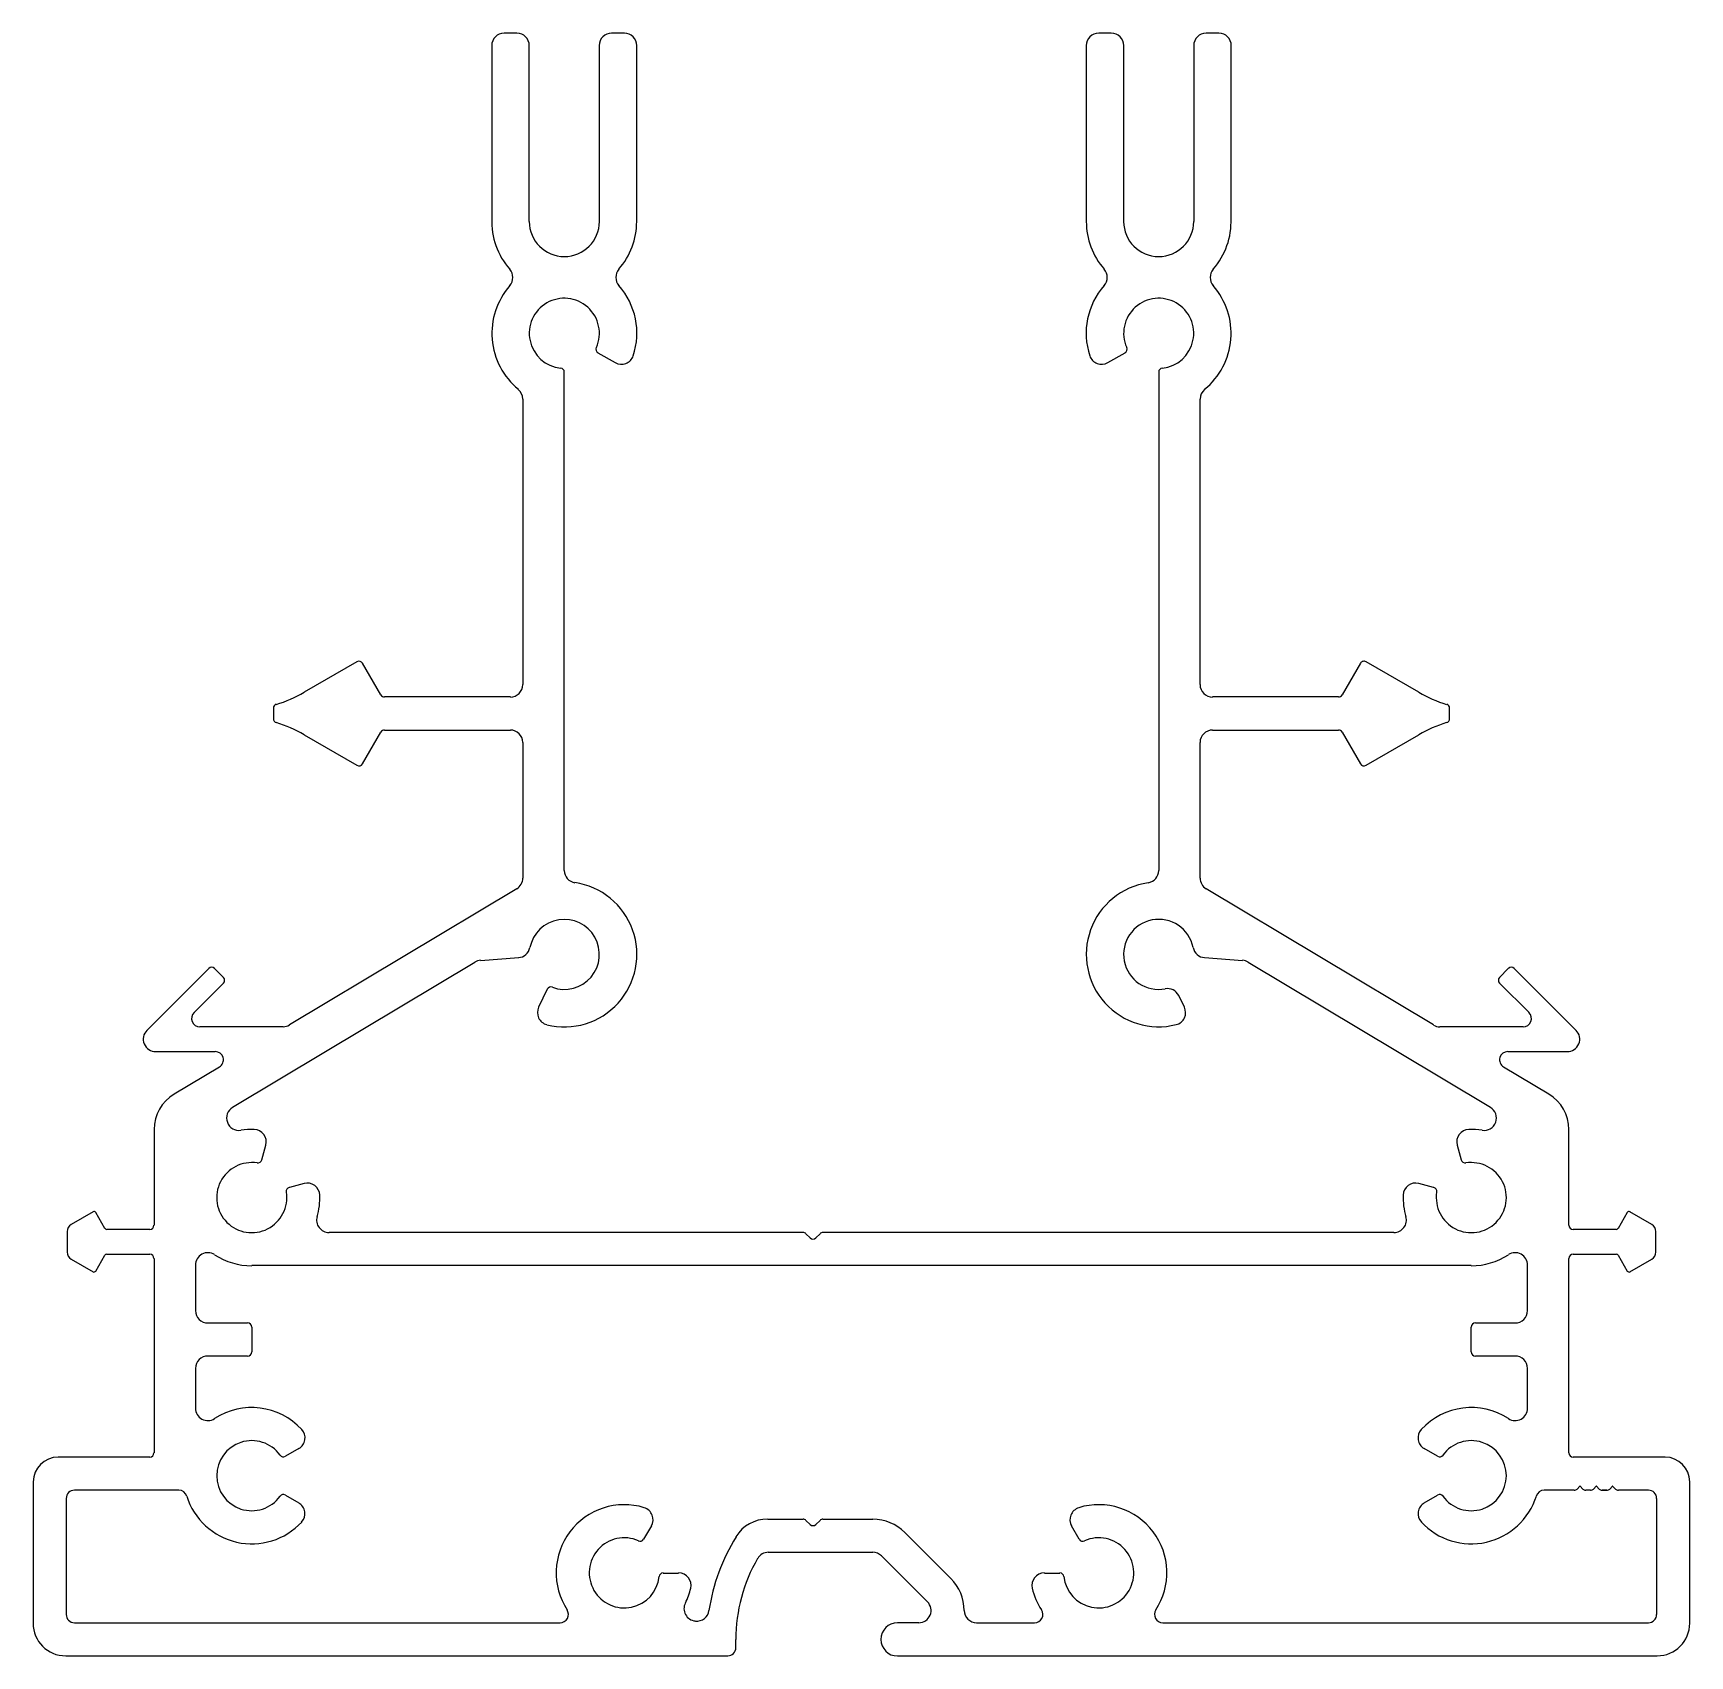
# Model space of a CAD drawing. Header units: inches. Extents: x -48 to 53, y 5 to 104.
import ezdxf

# ---------------------------------------------------------------- set-up
doc = ezdxf.new("R2010")
doc.units = ezdxf.units.IN
doc.header["$MEASUREMENT"] = 0
doc.layers.add('1', color=7, linetype='Continuous')

msp = doc.modelspace()

# ---------------------------------------------------------------- linework, layer by layer
at = {"color": 6}
for p, q in [((-18.81, 104.26), (-19.59, 104.26)), ((-12.22, 104.26), (-13, 104.26)), ((17.64, 104.26), (16.87, 104.26)), ((24.24, 104.26), (23.46, 104.26)), ((-20.35, 103.49), (-20.35, 92.87)), ((-18.05, 92.7), (-18.05, 103.49)), ((-13.76, 103.49), (-13.76, 92.7)), ((-11.46, 92.7), (-11.46, 103.49)), ((16.11, 103.49), (16.11, 92.7)), ((18.41, 92.7), (18.41, 103.49)), ((22.7, 103.49), (22.7, 92.7)), ((25, 92.87), (25, 103.49)), ((-20.35, 92.87), (-20.35, 92.87)), ((24.99, 92.87), (25, 92.87)), ((-13.84, 84.65), (-12.78, 84.04)), ((17.43, 84.04), (18.49, 84.65)), ((-15.9, 52.89), (-15.9, 83.46)), ((20.55, 83.46), (20.55, 52.89)), ((-18.44, 81.81), (-18.44, 64.29)), ((23.09, 64.29), (23.09, 81.81)), ((-28.62, 65.69), (-31.85, 63.83)), ((-27.15, 63.66), (-28.27, 65.6)), ((32.92, 65.6), (31.8, 63.66)), ((36.5, 63.83), (33.27, 65.69)), ((-19.21, 63.53), (-26.93, 63.53)), ((31.58, 63.53), (23.85, 63.53)), ((-33.74, 62.84), (-33.74, 62.2)), ((38.39, 62.2), (38.39, 62.84)), ((-31.85, 61.21), (-28.62, 59.34)), ((-28.27, 59.43), (-27.15, 61.37)), ((-26.93, 61.5), (-19.21, 61.5)), ((23.85, 61.5), (31.58, 61.5)), ((31.8, 61.37), (32.92, 59.43)), ((33.27, 59.34), (36.5, 61.21)), ((-18.44, 60.74), (-18.44, 52.42)), ((23.09, 52.42), (23.09, 60.74)), ((-18.81, 51.77), (-32.76, 43.41)), ((37.41, 43.41), (23.46, 51.77)), ((-37.7, 46.87), (-41.5, 43.08)), ((-36.8, 46.33), (-37.35, 46.87)), ((-30.54, 41.78), (-21.38, 47.27)), ((-21.05, 47.37), (-18.7, 47.54)), ((23.35, 47.54), (25.69, 47.37)), ((26.03, 47.27), (35.19, 41.78)), ((41.99, 46.87), (41.45, 46.33)), ((46.15, 43.08), (42.35, 46.87)), ((-38.61, 44.17), (-36.8, 45.98)), ((41.45, 45.98), (43.26, 44.17)), ((-16.95, 45.6), (-17.48, 44.5)), ((22.13, 44.5), (21.78, 45.22)), ((-33.15, 43.3), (-38.25, 43.3)), ((42.9, 43.3), (37.8, 43.3)), ((-40.96, 41.78), (-37.31, 41.78)), ((-36.24, 38.36), (-30.54, 41.78)), ((35.19, 41.78), (40.89, 38.36)), ((41.96, 41.78), (45.61, 41.78)), ((-37.05, 40.83), (-39.83, 39.17)), ((44.48, 39.17), (41.7, 40.83)), ((-41.06, 36.99), (-41.06, 31.12)), ((45.71, 31.12), (45.71, 36.99)), ((-34.45, 35.13), (-34.21, 36.04)), ((38.86, 36.04), (39.1, 35.13)), ((-31.85, 33.69), (-32.76, 33.44)), ((37.41, 33.44), (36.5, 33.69)), ((-44.8, 31.95), (-46.14, 31.17)), ((-44.07, 30.93), (-44.63, 31.9)), ((49.28, 31.9), (48.72, 30.93)), ((50.79, 31.17), (49.45, 31.95)), ((-46.39, 30.74), (-46.39, 29.47)), ((-41.32, 30.87), (-43.96, 30.87)), ((-1.26, 30.68), (-30.33, 30.68)), ((-0.83, 30.35), (-1.09, 30.6)), ((-0.22, 30.6), (-0.47, 30.35)), ((34.98, 30.68), (-0.04, 30.68)), ((48.61, 30.87), (45.96, 30.87)), ((51.04, 29.47), (51.04, 30.74)), ((-46.14, 29.04), (-44.8, 28.27)), ((-44.63, 28.31), (-44.07, 29.28)), ((-43.96, 29.34), (-41.32, 29.34)), ((-41.06, 29.09), (-41.06, 17.16)), ((45.71, 17.16), (45.71, 29.09)), ((45.96, 29.34), (48.61, 29.34)), ((48.72, 29.28), (49.28, 28.31)), ((49.45, 28.27), (50.79, 29.04)), ((-41.32, 16.9), (-46.95, 16.9)), ((51.6, 16.9), (45.96, 16.9)), ((-48.48, 15.38), (-48.48, 6.71)), ((53.12, 6.71), (53.12, 15.38)), ((-3.39, 11.06), (-3.03, 11.06)), ((-3.03, 11.06), (1.73, 11.06)), ((1.73, 11.06), (3.02, 11.06)), ((3.55, 10.84), (6.37, 8.02)), ((5.84, 6.74), (4.53, 6.74)), ((-5.38, 5.21), (-5.38, 5.72)), ((-46.48, 4.71), (-5.88, 4.71)), ((4.53, 4.71), (51.12, 4.71))]:
    msp.add_line(p, q, dxfattribs=at)
for centre, radius, start, end in [((-19.59, 103.49), 0.762, 90, 180), ((-18.81, 103.49), 0.762, 360, 90), ((-13, 103.49), 0.762, 90, 180), ((-12.22, 103.49), 0.762, 360, 90), ((16.87, 103.49), 0.762, 90, 180), ((17.64, 103.49), 0.762, 0, 90), ((23.46, 103.49), 0.762, 90, 180), ((24.24, 103.49), 0.762, 0, 90), ((-15.9, 92.7), 4.45, 177.7411, 221.185), ((-15.9, 92.7), 2.15, 180, 360), ((-15.9, 92.7), 4.44, 318.8116, 360), ((20.55, 92.7), 4.44, 180, 221.1884), ((20.55, 92.7), 2.15, 180, 0), ((20.55, 92.7), 4.44, 318.8116, 2.257), ((-19.82, 89.27), 0.762, 318.8116, 41.1884), ((-11.98, 89.27), 0.762, 138.8116, 221.1884), ((16.63, 89.27), 0.762, 318.8116, 41.1884), ((24.47, 89.27), 0.762, 138.8116, 221.1884), ((-15.9, 85.84), 4.44, 138.8123, 230.6456), ((-15.9, 85.84), 4.45, 341.9414, 41.1873), ((20.55, 85.84), 4.45, 138.8116, 198.0595), ((20.55, 85.84), 4.44, 309.3567, 41.1884), ((-15.9, 85.84), 2.15, 335.9871, 264.0148), ((20.55, 85.84), 2.15, 275.9851, 204.0121), ((-13.71, 84.87), 0.25, 155.9871, 240.0042), ((-12.4, 84.7), 0.762, 240.0042, 341.9414), ((17.05, 84.7), 0.762, 198.0595, 300), ((18.36, 84.87), 0.25, 300, 24.0121), ((-16.15, 83.46), 0.25, 0, 84.0148), ((20.8, 83.46), 0.25, 95.9851, 180.0003), ((-19.21, 81.81), 0.762, 360, 50.6433), ((23.85, 81.81), 0.762, 129.3567, 180), ((-28.49, 65.47), 0.254, 30, 120), ((33.14, 65.47), 0.254, 60, 150), ((-19.21, 64.29), 0.762, 270, 360), ((23.85, 64.29), 0.762, 180, 270), ((-33.49, 62.84), 0.254, 107.1504, 180), ((-36.03, 71.05), 8.35, 287.1504, 300), ((-26.93, 63.79), 0.254, 210, 270), ((31.58, 63.79), 0.254, 270, 330), ((40.67, 71.05), 8.35, 240, 252.8496), ((38.14, 62.84), 0.254, 0, 72.8496), ((-33.49, 62.2), 0.254, 180, 252.8496), ((38.14, 62.2), 0.254, 287.1504, 360), ((-36.03, 53.98), 8.35, 60, 72.8496), ((-26.93, 61.25), 0.254, 90, 150), ((-19.21, 60.74), 0.762, 360, 90), ((23.85, 60.74), 0.762, 90, 180), ((31.58, 61.25), 0.254, 30, 90), ((40.67, 53.98), 8.35, 107.1504, 120), ((-28.49, 59.56), 0.254, 240, 330), ((33.14, 59.56), 0.254, 210, 300), ((-15.14, 52.89), 0.762, 180, 261.585), ((19.79, 52.89), 0.762, 278.415, 360), ((-19.21, 52.42), 0.762, 300.9545, 360), ((-15.9, 47.74), 4.45, 256.0133, 81.585), ((20.55, 47.74), 4.44, 98.415, 283.9867), ((23.85, 52.42), 0.762, 180, 239.0455), ((-15.9, 47.74), 2.15, 250.0612, 168.8835), ((20.55, 47.74), 2.15, 11.1165, 280.738), ((-18.76, 48.3), 0.762, 274.0727, 348.8835), ((23.41, 48.3), 0.762, 191.1165, 265.9273), ((-37.52, 46.7), 0.25, 45, 135), ((-20.99, 46.62), 0.76, 94.0727, 120.9545), ((25.64, 46.62), 0.76, 59.0455, 85.9273), ((42.17, 46.7), 0.25, 45, 135), ((-36.98, 46.15), 0.25, 315, 45), ((-16.72, 45.49), 0.25, 70.0612, 154.0727), ((41.63, 46.15), 0.25, 135, 225), ((21.09, 44.88), 0.762, 25.9273, 100.738), ((-38.25, 43.81), 0.508, 135, 270), ((-16.79, 44.17), 0.762, 154.0727, 256.0133), ((21.44, 44.17), 0.762, 283.9867, 25.9273), ((42.9, 43.81), 0.508, 270, 45), ((-40.96, 42.54), 0.762, 135, 270), ((-33.15, 44.06), 0.76, 270, 300.9545), ((37.8, 44.06), 0.762, 239.0455, 270), ((45.61, 42.54), 0.762, 270, 45), ((-37.31, 41.27), 0.508, 300.9545, 90), ((41.96, 41.27), 0.508, 90, 239.0455), ((-38.52, 36.99), 2.54, 120.9545, 180), ((43.17, 36.99), 2.54, 0, 59.0455), ((-35.85, 37.7), 0.762, 120.9545, 279.0597), ((40.5, 37.7), 0.762, 260.9403, 59.0455), ((-35.07, 32.82), 4.18, 87.8861, 99.0597), ((-34.94, 36.24), 0.762, 344.9741, 87.8861), ((39.59, 36.24), 0.762, 92.1139, 195.0259), ((39.72, 32.82), 4.18, 80.9403, 92.1139), ((-35.07, 32.82), 2.15, 81.0742, 8.9256), ((-34.7, 35.2), 0.254, 261.0742, 344.9999), ((39.72, 32.82), 2.15, 171.0744, 98.9258), ((39.35, 35.2), 0.254, 195.0001, 278.9258), ((-31.66, 32.95), 0.762, 2.1119, 105), ((36.3, 32.95), 0.762, 75, 177.8881), ((-32.7, 33.2), 0.254, 105, 188.9256), ((-35.07, 32.82), 4.18, 343.7275, 2.1119), ((39.72, 32.82), 4.18, 177.8881, 196.2725), ((37.35, 33.2), 0.254, 351.0744, 75), ((-44.74, 31.84), 0.127, 30, 120), ((-30.33, 31.44), 0.762, 163.7275, 270), ((34.98, 31.44), 0.762, 270, 16.2725), ((49.39, 31.84), 0.127, 60, 150), ((-45.89, 30.74), 0.5, 120, 180), ((-43.96, 31), 0.127, 210, 270), ((-41.32, 31.12), 0.254, 270, 360), ((-1.26, 30.42), 0.254, 45, 90), ((-0.04, 30.42), 0.254, 90, 135), ((45.96, 31.12), 0.254, 180, 270), ((48.61, 31), 0.127, 270, 330), ((50.54, 30.74), 0.5, 360, 60), ((-45.89, 29.47), 0.5, 180, 240), ((-0.65, 30.53), 0.254, 225, 315), ((50.54, 29.47), 0.5, 300, 360), ((-43.96, 29.22), 0.127, 90, 150), ((-41.32, 29.09), 0.254, 0, 90), ((45.96, 29.09), 0.254, 90, 180), ((48.61, 29.22), 0.127, 30, 90), ((-44.74, 28.38), 0.127, 240, 330), ((49.39, 28.38), 0.127, 210, 300), ((-46.95, 15.38), 1.52, 90, 180), ((-41.32, 17.16), 0.254, 270, 0), ((45.96, 17.16), 0.254, 180, 270), ((51.6, 15.38), 1.52, 0, 90), ((4.53, 5.72), 9.91, 149.9207, 180), ((-3.39, 10.31), 0.75, 90, 149.9207), ((3.02, 10.31), 0.75, 45, 90), ((5.84, 7.49), 0.75, 270, 45), ((-46.48, 6.71), 2, 180, 270), ((4.53, 5.72), 1.02, 90, 270), ((51.12, 6.71), 2, 270, 0), ((-5.88, 5.21), 0.5, 270, 360)]:
    msp.add_arc(centre, radius, start, end, dxfattribs=at)
at = {"layer": '1', "color": 4, "linetype": 'Continuous'}
for p, q in [((-38.52, 28.68), (-38.52, 25.89)), ((39.72, 28.65), (-35.07, 28.65)), ((43.17, 25.89), (43.17, 28.68)), ((-37.76, 25.13), (-35.32, 25.13)), ((-35.07, 24.88), (-35.07, 23.35)), ((39.72, 23.35), (39.72, 24.88)), ((39.97, 25.13), (42.41, 25.13)), ((-35.32, 23.1), (-37.76, 23.1)), ((42.41, 23.1), (39.97, 23.1)), ((-38.52, 22.34), (-38.52, 22.34)), ((-38.52, 22.34), (-38.52, 19.9)), ((43.17, 22.34), (43.17, 22.34)), ((43.17, 19.9), (43.17, 22.34)), ((43.17, 22.34), (43.17, 22.34)), ((-32.18, 17.43), (-33, 16.95)), ((-32.18, 17.43), (-32.18, 17.43)), ((37.65, 16.95), (36.83, 17.43)), ((36.83, 17.43), (36.83, 17.43)), ((-46.44, 14.36), (-46.44, 7.25)), ((-39.54, 14.87), (-45.94, 14.87)), ((-33, 14.57), (-32.19, 14.09)), ((36.83, 14.09), (37.65, 14.57)), ((46.03, 14.87), (44.19, 14.87)), ((46.38, 15.11), (46.21, 14.94)), ((46.56, 14.94), (46.39, 15.11)), ((47.03, 14.87), (46.74, 14.87)), ((47.38, 15.11), (47.21, 14.94)), ((47.56, 14.94), (47.39, 15.11)), ((48.03, 14.87), (47.74, 14.87)), ((47.74, 14.87), (48.03, 14.87)), ((48.03, 14.87), (47.74, 14.87)), ((47.74, 14.87), (48.03, 14.87)), ((48.03, 14.87), (47.74, 14.87)), ((48.38, 15.11), (48.21, 14.94)), ((48.56, 14.94), (48.39, 15.11)), ((50.58, 14.87), (48.74, 14.87)), ((48.74, 14.87), (48.74, 14.87)), ((50.58, 14.87), (50.58, 14.87)), ((51.09, 7.25), (51.09, 14.36)), ((-10.56, 12.68), (-11.04, 11.87)), ((-3.43, 13.1), (-3.03, 13.1)), ((-3.03, 13.1), (-1.26, 13.1)), ((-1.09, 13.02), (-0.83, 12.77)), ((-0.47, 12.77), (-0.22, 13.02)), ((-0.04, 13.1), (1.73, 13.1)), ((1.73, 13.1), (3.02, 13.1)), ((4.99, 12.28), (7.81, 9.46)), ((15.68, 11.87), (15.21, 12.68)), ((-9.84, 9.79), (-8.89, 9.79)), ((13.54, 9.79), (14.49, 9.79)), ((-45.94, 6.74), (-16.16, 6.74)), ((9.38, 6.74), (12.94, 6.74)), ((20.8, 6.74), (50.58, 6.74))]:
    msp.add_line(p, q, dxfattribs=at)
for centre, radius, start, end in [((-37.76, 28.68), 0.762, 57.0196, 180), ((-35.07, 32.82), 4.18, 237.0196, 270), ((39.72, 32.82), 4.18, 270, 302.9804), ((42.41, 28.68), 0.762, 360, 122.9804), ((-37.76, 25.89), 0.762, 180, 270), ((42.41, 25.89), 0.762, 270, 359.9999), ((-35.32, 24.88), 0.254, 360, 90), ((39.97, 24.88), 0.254, 90, 180), ((-37.76, 22.34), 0.762, 90, 180), ((-35.32, 23.35), 0.254, 270, 360), ((39.97, 23.35), 0.254, 180, 270), ((42.41, 22.34), 0.762, 0, 90), ((-37.76, 19.9), 0.76, 180, 303.0231), ((-35.07, 15.76), 4.18, 42.8499, 123.0231), ((39.72, 15.76), 4.18, 56.9769, 137.1501), ((42.41, 19.9), 0.76, 236.9769, 360), ((-32.56, 18.08), 0.76, 300.0136, 42.8499), ((37.21, 18.08), 0.76, 137.1501, 239.9864), ((-35.07, 15.76), 2.15, 36.0744, 323.9256), ((39.72, 15.76), 2.15, 216.0744, 143.9256), ((-33.13, 17.17), 0.254, 216.0744, 300), ((37.78, 17.17), 0.254, 240, 323.9256), ((-45.94, 14.36), 0.508, 90, 180), ((-39.54, 14.36), 0.508, 17.3444, 90), ((-35.07, 15.76), 4.18, 197.3444, 317.1119), ((-33.13, 14.35), 0.254, 60, 143.9256), ((39.72, 15.76), 4.18, 222.8881, 342.6556), ((37.78, 14.35), 0.254, 36.0744, 120), ((44.19, 14.36), 0.508, 90, 162.6556), ((46.03, 15.12), 0.25, 270, 315), ((46.39, 15.11), 0.008, 45, 135), ((46.74, 15.12), 0.25, 225, 270), ((47.03, 15.12), 0.25, 270, 315), ((47.39, 15.11), 0.008, 45, 135), ((47.74, 15.12), 0.25, 225, 270), ((48.03, 15.12), 0.25, 270, 315), ((48.39, 15.11), 0.008, 45, 135), ((48.74, 15.12), 0.25, 225, 270), ((50.58, 14.36), 0.508, 0, 90), ((-32.57, 13.43), 0.762, 317.1119, 60), ((-12.22, 9.8), 4.18, 72.9753, 212.9589), ((-11.22, 13.06), 0.762, 329.9225, 72.9753), ((15.87, 13.06), 0.762, 107.0247, 210.0775), ((16.87, 9.8), 4.18, 327.0411, 107.0247), ((37.22, 13.43), 0.762, 120, 222.8881), ((-3.43, 10.81), 2.29, 89.9971, 148.2081), ((-1.26, 12.84), 0.254, 45, 90), ((-0.65, 12.95), 0.254, 225, 315), ((-0.04, 12.84), 0.254, 90, 135), ((3.02, 10.31), 2.78, 45, 90), ((-12.22, 9.8), 2.15, 66.2245, 353.8502), ((-11.26, 11.99), 0.254, 246.2505, 329.9147), ((4.78, 5.72), 11.94, 148.209, 171.4888), ((16.87, 9.8), 2.15, 186.1498, 113.7755), ((15.9, 11.99), 0.254, 210.0853, 293.7495), ((-9.84, 9.54), 0.254, 89.9417, 173.8635), ((-8.89, 9.03), 0.762, 38.472, 89.9225), ((-8.89, 9.03), 0.762, 347.0343, 38.4784), ((5.84, 7.49), 2.78, 0, 45), ((13.54, 9.03), 0.762, 90.0775, 192.9657), ((14.49, 9.54), 0.254, 6.1365, 90.0583), ((-12.22, 9.8), 4.18, 333.6829, 347.0343), ((16.87, 9.8), 4.18, 192.9657, 212.9589), ((-45.94, 7.25), 0.508, 180, 270), ((-16.16, 7.25), 0.508, 270, 32.9589), ((-7.8, 7.61), 0.762, 153.6829, 264.4821), ((-7.78, 7.6), 0.76, 264.4881, 351.4931), ((9.38, 7.49), 0.75, 180, 270), ((12.94, 7.25), 0.508, 270, 32.9589), ((20.8, 7.25), 0.508, 147.0411, 270), ((50.58, 7.25), 0.508, 270, 0), ((-7.84, 7.02), 0.173, 261.8799, 267.0842)]:
    msp.add_arc(centre, radius, start, end, dxfattribs=at)

doc.saveas('drawing.dxf')
